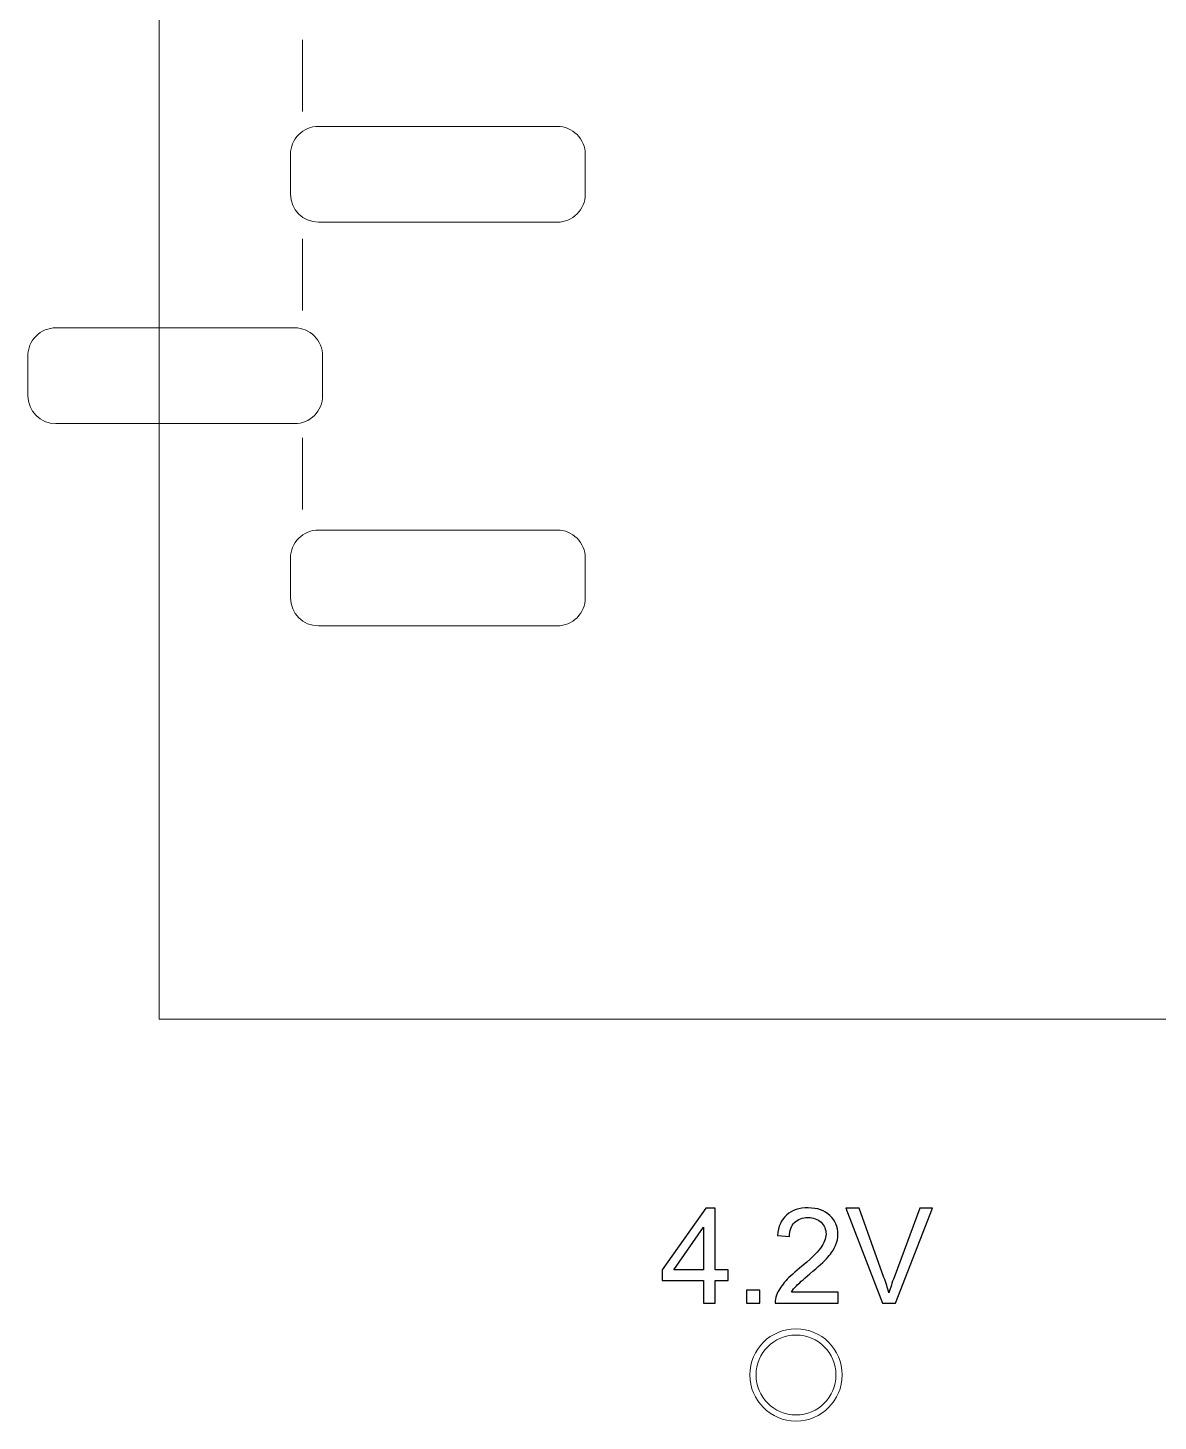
# Model space of a CAD drawing. Header units: millimetres. Extents: x -105 to 95, y -39 to 71.
# Drawn here: x 26.12 to 40.32, y 34.64 to 52.14 of the extents above; entities that cross this region are included whole.
import ezdxf

# ---------------------------------------------------------------- set-up
doc = ezdxf.new("R2010")
doc.units = ezdxf.units.MM
doc.header["$MEASUREMENT"] = 0
doc.layers.add('MultiLayer', color=7, linetype='Continuous')
doc.layers.add('TopOverlay', color=7, linetype='Continuous')

msp = doc.modelspace()

# ---------------------------------------------------------------- linework, layer by layer
at = {"layer": 'MultiLayer', "lineweight": 9}
for points in [[(27.7741, 39.6903), (27.7741, 39.6903), (27.7741, 62.9904), (27.7741, 62.9904)], [(29.5741, 51.0904), (29.5741, 51.0904), (29.5741, 51.9903), (29.5741, 51.9903)], [(32.7741, 50.9019), (32.7741, 50.9019), (29.7741, 50.9019), (29.7741, 50.9019)], [(29.4225, 50.5503), (29.4225, 50.5503), (29.4225, 50.0503), (29.4225, 50.0503)], [(33.1257, 50.0503), (33.1257, 50.0503), (33.1257, 50.5503), (33.1257, 50.5503)], [(29.4225, 50.0503), (29.4225, 49.8561), (29.5799, 49.6987), (29.7741, 49.6987)], [(29.7741, 49.6987), (29.7741, 49.6987), (32.7741, 49.6987), (32.7741, 49.6987)], [(29.5741, 48.5903), (29.5741, 48.5903), (29.5741, 49.4904), (29.5741, 49.4904)], [(29.4741, 48.3719), (29.4741, 48.3719), (26.4741, 48.3719), (26.4741, 48.3719)], [(26.1225, 48.0203), (26.1225, 48.0203), (26.1225, 47.5203), (26.1225, 47.5203)], [(29.8257, 47.5203), (29.8257, 47.5203), (29.8257, 48.0203), (29.8257, 48.0203)], [(26.1225, 47.5203), (26.1225, 47.3261), (26.2799, 47.1687), (26.4741, 47.1687)], [(26.4741, 47.1687), (26.4741, 47.1687), (29.4741, 47.1687), (29.4741, 47.1687)], [(29.5741, 46.0903), (29.5741, 46.0903), (29.5741, 46.9903), (29.5741, 46.9903)], [(32.7741, 45.8319), (32.7741, 45.8319), (29.7741, 45.8319), (29.7741, 45.8319)], [(29.4225, 45.4803), (29.4225, 45.4803), (29.4225, 44.9803), (29.4225, 44.9803)], [(33.1257, 44.9803), (33.1257, 44.9803), (33.1257, 45.4803), (33.1257, 45.4803)], [(29.4225, 44.9803), (29.4225, 44.7861), (29.5799, 44.6287), (29.7741, 44.6287)], [(29.7741, 44.6287), (29.7741, 44.6287), (32.7741, 44.6287), (32.7741, 44.6287)], [(27.7741, 39.6903), (27.7741, 39.6903), (52.9741, 39.6903), (52.9741, 39.6903)]]:
    msp.add_open_spline(points, degree=3, dxfattribs=at)
for points, knots in [([(29.7741, 50.9019), (29.6808, 50.9019), (29.5914, 50.8649), (29.5254, 50.7989), (29.5254, 50.7989), (29.4595, 50.733), (29.4225, 50.6436), (29.4225, 50.5503)], [0, 0, 0, 0, 0.3333333, 0.3333333, 0.3333333, 0.3333333, 1, 1, 1, 1]), ([(33.1257, 50.5503), (33.1257, 50.6436), (33.0886, 50.733), (33.0227, 50.7989), (33.0227, 50.7989), (32.9567, 50.8649), (32.8673, 50.9019), (32.7741, 50.9019)], [0, 0, 0, 0, 0.3333333, 0.3333333, 0.3333333, 0.3333333, 1, 1, 1, 1]), ([(32.7741, 49.6987), (32.8673, 49.6987), (32.9567, 49.7358), (33.0227, 49.8017), (33.0227, 49.8017), (33.0886, 49.8676), (33.1257, 49.9571), (33.1257, 50.0503)], [0, 0, 0, 0, 0.3333333, 0.3333333, 0.3333333, 0.3333333, 1, 1, 1, 1]), ([(26.4741, 48.3719), (26.3808, 48.3719), (26.2914, 48.3349), (26.2255, 48.2689), (26.2255, 48.2689), (26.1595, 48.203), (26.1225, 48.1136), (26.1225, 48.0203)], [0, 0, 0, 0, 0.3333333, 0.3333333, 0.3333333, 0.3333333, 1, 1, 1, 1]), ([(29.8257, 48.0203), (29.8257, 48.1136), (29.7886, 48.203), (29.7227, 48.2689), (29.7227, 48.2689), (29.6568, 48.3349), (29.5673, 48.3719), (29.4741, 48.3719)], [0, 0, 0, 0, 0.3333333, 0.3333333, 0.3333333, 0.3333333, 1, 1, 1, 1]), ([(29.4741, 47.1687), (29.5673, 47.1687), (29.6568, 47.2058), (29.7227, 47.2717), (29.7227, 47.2717), (29.7886, 47.3376), (29.8257, 47.4271), (29.8257, 47.5203)], [0, 0, 0, 0, 0.3333333, 0.3333333, 0.3333333, 0.3333333, 1, 1, 1, 1]), ([(29.7741, 45.8319), (29.6808, 45.8319), (29.5914, 45.7949), (29.5254, 45.7289), (29.5254, 45.7289), (29.4595, 45.663), (29.4225, 45.5736), (29.4225, 45.4803)], [0, 0, 0, 0, 0.3333333, 0.3333333, 0.3333333, 0.3333333, 1, 1, 1, 1]), ([(33.1257, 45.4803), (33.1257, 45.5736), (33.0886, 45.663), (33.0227, 45.7289), (33.0227, 45.7289), (32.9567, 45.7949), (32.8673, 45.8319), (32.7741, 45.8319)], [0, 0, 0, 0, 0.3333333, 0.3333333, 0.3333333, 0.3333333, 1, 1, 1, 1]), ([(32.7741, 44.6287), (32.8673, 44.6287), (32.9567, 44.6658), (33.0227, 44.7317), (33.0227, 44.7317), (33.0886, 44.7976), (33.1257, 44.8871), (33.1257, 44.9803)], [0, 0, 0, 0, 0.3333333, 0.3333333, 0.3333333, 0.3333333, 1, 1, 1, 1]), ([(35.7741, 35.8003), (35.4538, 35.8003), (35.1941, 35.5406), (35.1941, 35.2203), (35.1941, 35.2203), (35.1941, 34.9), (35.4538, 34.6403), (35.7741, 34.6403), (35.7741, 34.6403), (36.0944, 34.6403), (36.3541, 34.9), (36.3541, 35.2203), (36.3541, 35.2203), (36.3541, 35.5406), (36.0944, 35.8003), (35.7741, 35.8003)], [0, 0, 0, 0, 0.2, 0.2, 0.2, 0.2, 0.4, 0.4, 0.4, 0.4, 0.6, 0.6, 0.6, 0.6, 1, 1, 1, 1]), ([(35.7741, 35.7219), (35.4971, 35.7219), (35.2725, 35.4973), (35.2725, 35.2203), (35.2725, 35.2203), (35.2725, 34.9433), (35.4971, 34.7187), (35.7741, 34.7187), (35.7741, 34.7187), (36.0511, 34.7187), (36.2757, 34.9433), (36.2757, 35.2203), (36.2757, 35.2203), (36.2757, 35.4973), (36.0511, 35.7219), (35.7741, 35.7219)], [0, 0, 0, 0, 0.2, 0.2, 0.2, 0.2, 0.4, 0.4, 0.4, 0.4, 0.6, 0.6, 0.6, 0.6, 1, 1, 1, 1])]:
    msp.add_open_spline(points, degree=3, knots=knots, dxfattribs=at)
at = {"layer": 'TopOverlay', "color": 5}
for points, knots in [([(34.6124, 36.1203), (34.6124, 36.1203), (34.6124, 36.4053), (34.6124, 36.4053), (34.6124, 36.4053), (34.6124, 36.4053), (34.0941, 36.4053), (34.0941, 36.4053), (34.0941, 36.4053), (34.0941, 36.4053), (34.0941, 36.5403), (34.0941, 36.5403), (34.0941, 36.5403), (34.0941, 36.5403), (34.6391, 37.3137), (34.6391, 37.3137), (34.6391, 37.3137), (34.6391, 37.3137), (34.7591, 37.3137), (34.7591, 37.3137), (34.7591, 37.3137), (34.7591, 37.3137), (34.7591, 36.5403), (34.7591, 36.5403), (34.7591, 36.5403), (34.7591, 36.5403), (34.9208, 36.5403), (34.9208, 36.5403), (34.9208, 36.5403), (34.9208, 36.5403), (34.9208, 36.4053), (34.9208, 36.4053), (34.9208, 36.4053), (34.9208, 36.4053), (34.7591, 36.4053), (34.7591, 36.4053), (34.7591, 36.4053), (34.7591, 36.4053), (34.7591, 36.1203), (34.7591, 36.1203), (34.7591, 36.1203), (34.7591, 36.1203), (34.6124, 36.1203), (34.6124, 36.1203)], [0, 0, 0, 0, 0.0833333, 0.0833333, 0.0833333, 0.0833333, 0.1666667, 0.1666667, 0.1666667, 0.1666667, 0.25, 0.25, 0.25, 0.25, 0.3333333, 0.3333333, 0.3333333, 0.3333333, 0.4166667, 0.4166667, 0.4166667, 0.4166667, 0.5, 0.5, 0.5, 0.5, 0.5833333, 0.5833333, 0.5833333, 0.5833333, 0.6666667, 0.6666667, 0.6666667, 0.6666667, 0.75, 0.75, 0.75, 0.75, 0.8333333, 0.8333333, 0.8333333, 0.8333333, 1, 1, 1, 1]), ([(36.3026, 36.2603), (36.3026, 36.2603), (36.3026, 36.1203), (36.3026, 36.1203), (36.3026, 36.1203), (36.3026, 36.1203), (35.5125, 36.1203), (35.5125, 36.1203), (35.5125, 36.1203), (35.5114, 36.1556), (35.5173, 36.1895), (35.5298, 36.2222), (35.5298, 36.2222), (35.55, 36.2759), (35.5825, 36.3289), (35.6273, 36.3809), (35.6273, 36.3809), (35.672, 36.4328), (35.7359, 36.4928), (35.8189, 36.5609), (35.8189, 36.5609), (35.9481, 36.6673), (36.0359, 36.7514), (36.0817, 36.8136), (36.0817, 36.8136), (36.1278, 36.8759), (36.1509, 36.9348), (36.1509, 36.9903), (36.1509, 36.9903), (36.1509, 37.0484), (36.13, 37.0973), (36.0884, 37.1373), (36.0884, 37.1373), (36.0467, 37.177), (35.9923, 37.197), (35.9253, 37.197), (35.9253, 37.197), (35.8545, 37.197), (35.7978, 37.1759), (35.7553, 37.1337), (35.7553, 37.1337), (35.7128, 37.0917), (35.6914, 37.0334), (35.6909, 36.9587), (35.6909, 36.9587), (35.6909, 36.9587), (35.5409, 36.9737), (35.5409, 36.9737), (35.5409, 36.9737), (35.5511, 37.0859), (35.59, 37.1714), (35.6573, 37.2303), (35.6573, 37.2303), (35.7248, 37.2892), (35.815, 37.3187), (35.9287, 37.3187), (35.9287, 37.3187), (36.0431, 37.3187), (36.1339, 37.287), (36.2006, 37.2234), (36.2006, 37.2234), (36.2675, 37.1598), (36.3009, 37.0809), (36.3009, 36.987), (36.3009, 36.987), (36.3009, 36.9392), (36.2912, 36.8923), (36.2714, 36.8461), (36.2714, 36.8461), (36.252, 36.7998), (36.2195, 36.7511), (36.1742, 36.7), (36.1742, 36.7), (36.1287, 36.6492), (36.0534, 36.5789), (35.9484, 36.49), (35.9484, 36.49), (35.8603, 36.4161), (35.8037, 36.3661), (35.7787, 36.3397), (35.7787, 36.3397), (35.7537, 36.3134), (35.7331, 36.287), (35.7167, 36.2603), (35.7167, 36.2603), (35.7167, 36.2603), (36.3026, 36.2603), (36.3026, 36.2603)], [0, 0, 0, 0, 0.0434783, 0.0434783, 0.0434783, 0.0434783, 0.0869565, 0.0869565, 0.0869565, 0.0869565, 0.1304348, 0.1304348, 0.1304348, 0.1304348, 0.173913, 0.173913, 0.173913, 0.173913, 0.2173913, 0.2173913, 0.2173913, 0.2173913, 0.2608696, 0.2608696, 0.2608696, 0.2608696, 0.3043478, 0.3043478, 0.3043478, 0.3043478, 0.3478261, 0.3478261, 0.3478261, 0.3478261, 0.3913043, 0.3913043, 0.3913043, 0.3913043, 0.4347826, 0.4347826, 0.4347826, 0.4347826, 0.4782609, 0.4782609, 0.4782609, 0.4782609, 0.5217391, 0.5217391, 0.5217391, 0.5217391, 0.5652174, 0.5652174, 0.5652174, 0.5652174, 0.6086957, 0.6086957, 0.6086957, 0.6086957, 0.6521739, 0.6521739, 0.6521739, 0.6521739, 0.6956522, 0.6956522, 0.6956522, 0.6956522, 0.7391304, 0.7391304, 0.7391304, 0.7391304, 0.7826087, 0.7826087, 0.7826087, 0.7826087, 0.826087, 0.826087, 0.826087, 0.826087, 0.8695652, 0.8695652, 0.8695652, 0.8695652, 0.9130435, 0.9130435, 0.9130435, 0.9130435, 1, 1, 1, 1]), ([(36.8595, 36.1203), (36.8595, 36.1203), (36.3984, 37.3137), (36.3984, 37.3137), (36.3984, 37.3137), (36.3984, 37.3137), (36.5695, 37.3137), (36.5695, 37.3137), (36.5695, 37.3137), (36.5695, 37.3137), (36.8795, 36.4464), (36.8795, 36.4464), (36.8795, 36.4464), (36.9043, 36.377), (36.9254, 36.312), (36.942, 36.2511), (36.942, 36.2511), (36.9604, 36.3164), (36.9818, 36.3814), (37.0062, 36.4464), (37.0062, 36.4464), (37.0062, 36.4464), (37.3279, 37.3137), (37.3279, 37.3137), (37.3279, 37.3137), (37.3279, 37.3137), (37.489, 37.3137), (37.489, 37.3137), (37.489, 37.3137), (37.489, 37.3137), (37.0237, 36.1203), (37.0237, 36.1203), (37.0237, 36.1203), (37.0237, 36.1203), (36.8595, 36.1203), (36.8595, 36.1203)], [0, 0, 0, 0, 0.1, 0.1, 0.1, 0.1, 0.2, 0.2, 0.2, 0.2, 0.3, 0.3, 0.3, 0.3, 0.4, 0.4, 0.4, 0.4, 0.5, 0.5, 0.5, 0.5, 0.6, 0.6, 0.6, 0.6, 0.7, 0.7, 0.7, 0.7, 0.8, 0.8, 0.8, 0.8, 1, 1, 1, 1]), ([(34.6124, 36.5403), (34.6124, 36.5403), (34.6124, 37.0773), (34.6124, 37.0773), (34.6124, 37.0773), (34.6124, 37.0773), (34.2383, 36.5403), (34.2383, 36.5403), (34.2383, 36.5403), (34.2383, 36.5403), (34.6124, 36.5403), (34.6124, 36.5403)], [0, 0, 0, 0, 0.25, 0.25, 0.25, 0.25, 0.5, 0.5, 0.5, 0.5, 1, 1, 1, 1]), ([(35.1528, 36.1203), (35.1528, 36.1203), (35.1528, 36.287), (35.1528, 36.287), (35.1528, 36.287), (35.1528, 36.287), (35.3194, 36.287), (35.3194, 36.287), (35.3194, 36.287), (35.3194, 36.287), (35.3194, 36.1203), (35.3194, 36.1203), (35.3194, 36.1203), (35.3194, 36.1203), (35.1528, 36.1203), (35.1528, 36.1203)], [0, 0, 0, 0, 0.2, 0.2, 0.2, 0.2, 0.4, 0.4, 0.4, 0.4, 0.6, 0.6, 0.6, 0.6, 1, 1, 1, 1])]:
    msp.add_open_spline(points, degree=3, knots=knots, dxfattribs=at)

doc.saveas('drawing.dxf')
